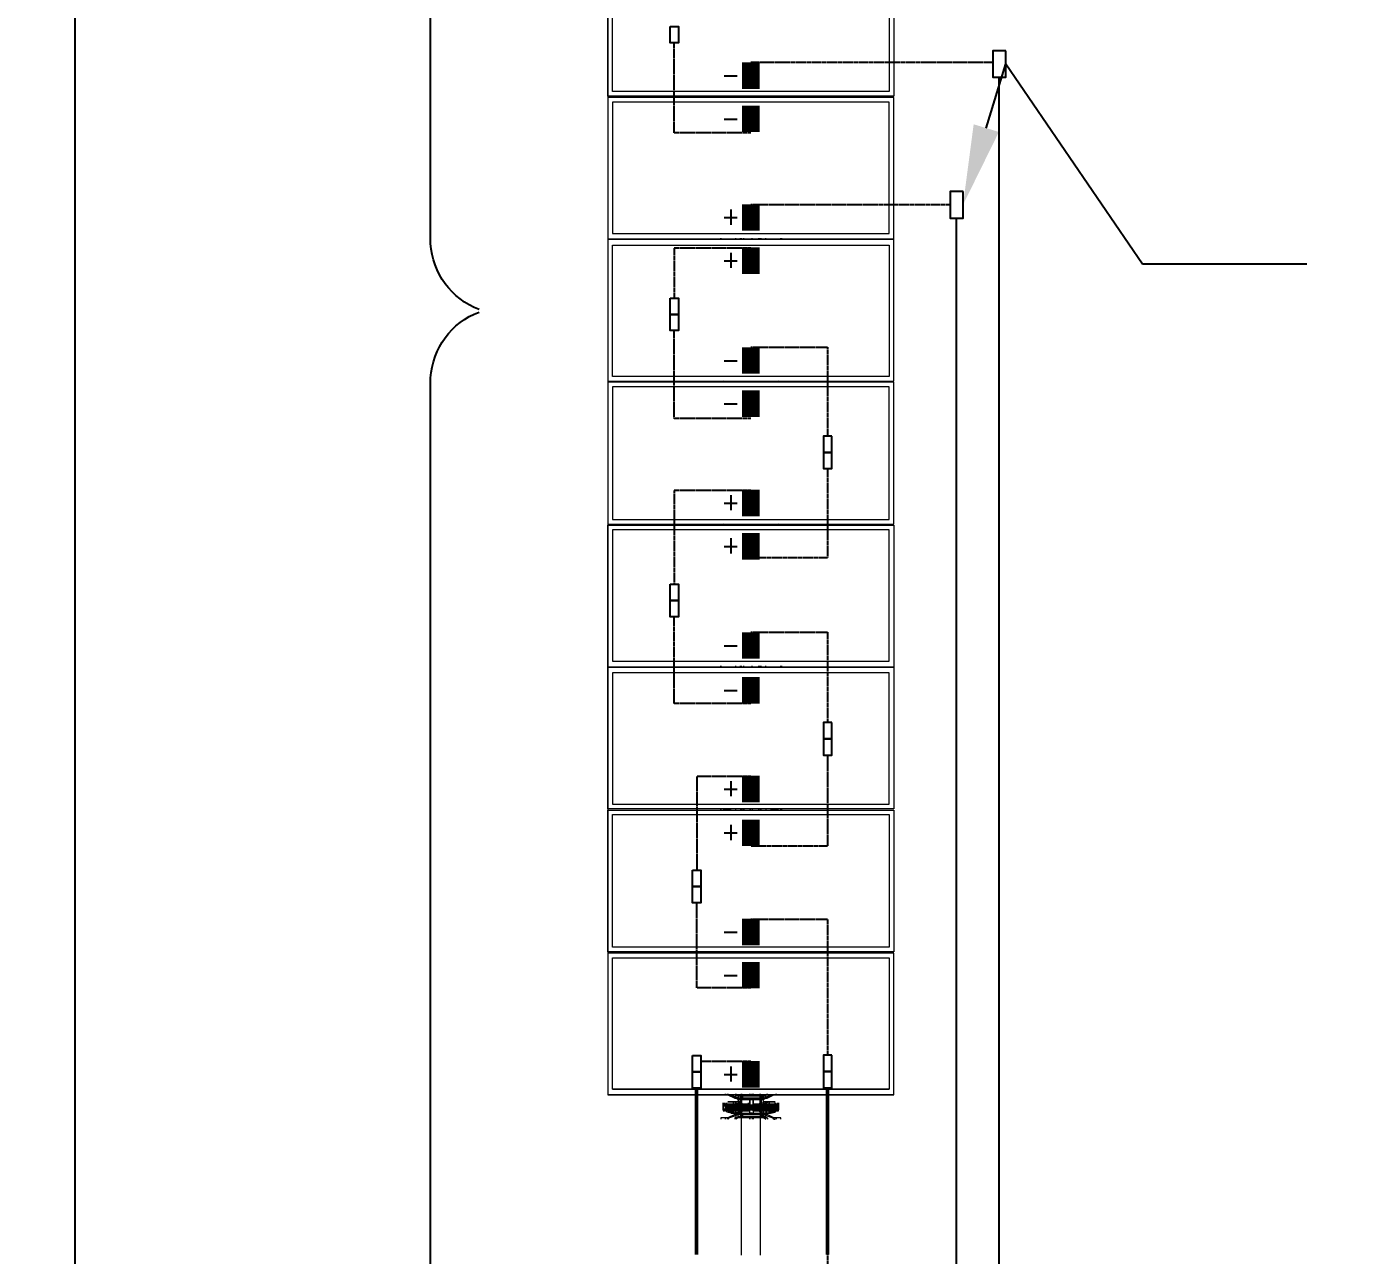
# Model space of a CAD drawing. Header units: feet. Extents: x -13743 to 68376, y -48 to 67763.
# Drawn here: x 4211.7 to 4583, y 66056.6 to 66401.8 of the extents above; entities that cross this region are included whole.
import ezdxf
from ezdxf import colors
from ezdxf.entities.mleader import LeaderData, LeaderLine
from ezdxf.lldxf.tags import DXFTag
from ezdxf.math import Vec2, Vec3

# ---------------------------------------------------------------- set-up
doc = ezdxf.new("R2010")
doc.units = ezdxf.units.FT
doc.header["$MEASUREMENT"] = 0
doc.linetypes.add('HIDDEN', pattern=[0.375, 0.25, -0.125])
for name, color, linetype in [('E-DC HARNESS-NEG', 170, 'DC HARNESS CABLE'), ('E-DC HARNESS-POS', 10, 'DC HARNESS CABLE'), ('E-HARN-COMP', 8, 'Continuous'), ('E-TRNK-CABL-NEG', 6, 'HIDDEN'), ('E-TRUNK-CABLE-POS', 6, 'HIDDEN'), ('G-ANNO-TEXT', 1, 'Continuous'), ('Polarity-Text', 7, 'Continuous')]:
    doc.layers.add(name, color=color, linetype=linetype)
doc.styles.add('NEI-A', font='arial.ttf')
doc.styles.get("Standard").update_dxf_attribs({"font": 'arial.ttf'})
tags = doc.linetypes.add('DC HARNESS CABLE', pattern='A,0.5,-0.2,["DH",Standard,S=0.1,R=0,X=-0.1,Y=-0.05],-0.2', length=0.9).pattern_tags.tags
tags[6] = DXFTag(74, 10)

# ---------------------------------------------------------------- blocks, each defined once
blk = doc.blocks.new('A$C47dfd34d')
at = {"lineweight": 5}
for points in [[(11.8445, 0.4133), (11.8445, 0), (12.0495, 0), (12.0495, 0.4133)], [(11.8445, 0), (11.8445, 0.4133)], [(12.0428, 0.4067), (12.0428, 0.0067), (11.8529, 0.0067), (11.8529, 0.4067)], [(11.8529, 0.0067), (11.8529, 0.4067)], [(12.2562, 0.4133), (12.2562, 0), (12.0512, 0), (12.0512, 0.4133)], [(12.0578, 0.4067), (12.2495, 0.4067), (12.2495, 0.0067), (12.0578, 0.0067)], [(12.2578, 0.4133), (12.4628, 0.4133), (12.4628, 0), (12.2578, 0)], [(12.2645, 0.4067), (12.2645, 0.0067), (12.4545, 0.0067), (12.4545, 0.4067)], [(12.4628, 0.4133), (12.6678, 0.4133), (12.6678, 0), (12.4628, 0)], [(12.4712, 0.4067), (12.4712, 0.0067), (12.6612, 0.0067), (12.6612, 0.4067)], [(12.6695, 0), (12.8745, 0), (12.8745, 0.4133), (12.6695, 0.4133)], [(12.6762, 0.0067), (12.8678, 0.0067), (12.8678, 0.4067), (12.6762, 0.4067)], [(12.8761, 0.4133), (12.8761, 0), (13.0811, 0), (13.0811, 0.4133)], [(13.0728, 0.4067), (13.0728, 0.0067), (12.8828, 0.0067), (12.8828, 0.4067)], [(13.2861, 0.4133), (13.0811, 0.4133), (13.0811, 0), (13.2861, 0)], [(13.0895, 0.0067), (13.2795, 0.0067), (13.2795, 0.4067), (13.0895, 0.4067)], [(13.2878, 0), (13.2878, 0.4133), (13.4928, 0.4133), (13.4928, 0)], [(13.2945, 0.0067), (13.2945, 0.4067), (13.4861, 0.4067), (13.4861, 0.0067)], [(11.8445, 0.24), (11.8445, 0.2433), (11.8462, 0.2433), (11.8445, 0.2433), (11.8445, 0.25), (11.8445, 0.2433), (11.8445, 0.24), (11.8395, 0.23), (11.8395, 0.2283), (11.8412, 0.2283), (11.8445, 0.2383)], [(12.0512, 0.25), (12.0495, 0.25)], [(12.2578, 0.25), (12.2562, 0.25)], [(12.4645, 0.25), (12.4628, 0.25)], [(12.6695, 0.25), (12.6678, 0.25)], [(12.8761, 0.25), (12.8745, 0.25)], [(13.0828, 0.25), (13.0811, 0.25)], [(13.2878, 0.25), (13.2861, 0.25)], [(11.8095, 0.2433), (11.8112, 0.2433)], [(11.8245, 0.2467), (11.8229, 0.2467)], [(11.8245, 0.2433), (11.8229, 0.2433)], [(11.8262, 0.2433), (11.8245, 0.2433), (11.8245, 0.245), (11.8245, 0.2433), (11.8262, 0.2433), (11.8245, 0.2433), (11.8262, 0.2433), (11.8245, 0.2433), (11.8262, 0.2433), (11.8245, 0.2433), (11.8262, 0.2433), (11.8262, 0.24), (11.8245, 0.24), (11.8262, 0.24), (11.8262, 0.2217), (11.8279, 0.2217), (11.8262, 0.2217), (11.8262, 0.24), (11.8262, 0.2433), (11.8279, 0.2433), (11.8295, 0.245), (11.8312, 0.245), (11.8329, 0.245), (11.8312, 0.245), (11.8329, 0.245), (11.8312, 0.245), (11.8295, 0.245), (11.8279, 0.2433), (11.8295, 0.2433), (11.8279, 0.2433), (11.8295, 0.2433), (11.8279, 0.2433), (11.8295, 0.2433), (11.8279, 0.2433), (11.8295, 0.2433), (11.8279, 0.2433), (11.8295, 0.2433), (11.8279, 0.2433), (11.8295, 0.2433), (11.8279, 0.2433)], [(11.8262, 0.2433), (11.8245, 0.2433)], [(11.8295, 0.245), (11.8279, 0.245), (11.8295, 0.245), (11.8295, 0.2467)], [(11.8295, 0.2433), (11.8279, 0.2433)], [(11.8295, 0.2217), (11.8295, 0.1917), (11.8279, 0.1917), (11.8279, 0.2217), (11.8279, 0.2417), (11.8295, 0.2417)], [(11.8279, 0.2417), (11.8279, 0.2217), (11.8295, 0.2217), (11.8295, 0.2417)], [(11.8295, 0.24), (11.8279, 0.24)], [(11.8312, 0.2367), (11.8295, 0.2367), (11.8295, 0.2117), (11.8312, 0.2117), (11.8312, 0.235), (11.8295, 0.235), (11.8312, 0.235), (11.8312, 0.2117), (11.8295, 0.2117), (11.8295, 0.2367)], [(11.8345, 0.23), (11.8345, 0.2233), (11.8329, 0.2233), (11.8312, 0.2283), (11.8329, 0.2283)], [(11.8345, 0.24), (11.8345, 0.225), (11.8345, 0.2267), (11.8345, 0.225)], [(11.8395, 0.225), (11.8379, 0.225), (11.8379, 0.1883), (11.8395, 0.1883), (11.8379, 0.1883), (11.8395, 0.185), (11.8395, 0.1833), (11.8395, 0.185), (11.8412, 0.185), (11.8445, 0.185), (11.8429, 0.1883), (11.8445, 0.1883), (11.8445, 0.1867), (11.8445, 0.1883), (11.8445, 0.1867), (11.8445, 0.1883), (11.8429, 0.1883), (11.8445, 0.1883), (11.8445, 0.2233), (11.8429, 0.2233), (11.8429, 0.225), (11.8395, 0.225), (11.8412, 0.2283), (11.8395, 0.2283), (11.8395, 0.23), (11.8395, 0.2283), (11.8379, 0.225)], [(11.8445, 0.2267), (11.8445, 0.225), (11.8429, 0.225), (11.8445, 0.2283), (11.8412, 0.2283), (11.8395, 0.2283), (11.8395, 0.23), (11.8445, 0.24), (11.8445, 0.2383), (11.8412, 0.2283), (11.8445, 0.2283), (11.8429, 0.225), (11.8445, 0.225)], [(11.8462, 0.24), (11.8445, 0.24)], [(11.8462, 0.2283), (11.8445, 0.2283), (11.8445, 0.23), (11.8445, 0.2283)], [(11.8145, 0.2217), (11.8129, 0.22), (11.8145, 0.2183), (11.8162, 0.22)], [(11.8145, 0.2217), (11.8129, 0.2217), (11.8129, 0.22), (11.8129, 0.2183), (11.8145, 0.2183), (11.8162, 0.2183), (11.8162, 0.22), (11.8162, 0.2217)], [(11.8162, 0.22), (11.8145, 0.22)], [(11.8162, 0.22), (11.8145, 0.22)], [(11.8245, 0.1917), (11.8245, 0.2217), (11.8229, 0.2217), (11.8229, 0.1917)], [(11.8262, 0.1917), (11.8262, 0.2217), (11.8245, 0.2217), (11.8245, 0.1917)], [(11.8295, 0.1917), (11.8295, 0.2217), (11.8279, 0.2217), (11.8279, 0.1917)], [(11.8279, 0.2217), (11.8279, 0.1917), (11.8295, 0.1917), (11.8295, 0.2217)], [(11.8312, 0.2117), (11.8312, 0.21)], [(11.8312, 0.2117), (11.8312, 0.21)], [(11.8412, 0.2283), (11.8395, 0.225), (11.8429, 0.225), (11.8429, 0.2233), (11.8445, 0.2233), (11.8445, 0.225), (11.8445, 0.2233), (11.8445, 0.1883), (11.8429, 0.1883), (11.8395, 0.1883), (11.8412, 0.185), (11.8445, 0.185), (11.8429, 0.1883), (11.8395, 0.1883), (11.8412, 0.185), (11.8395, 0.185), (11.8395, 0.1833), (11.8445, 0.1733), (11.8395, 0.1833), (11.8395, 0.185), (11.8412, 0.185), (11.8395, 0.185), (11.8379, 0.1883), (11.8395, 0.1883), (11.8395, 0.19), (11.8395, 0.1883), (11.8379, 0.1883), (11.8379, 0.225), (11.8395, 0.225), (11.8379, 0.225), (11.8395, 0.2283)], [(11.8412, 0.22), (11.8395, 0.22), (11.8395, 0.2217), (11.8412, 0.2217), (11.8395, 0.2217), (11.8395, 0.22)], [(11.8412, 0.2183), (11.8429, 0.2183), (11.8429, 0.22), (11.8429, 0.2217), (11.8412, 0.2217), (11.8395, 0.2217), (11.8395, 0.22), (11.8395, 0.2183)], [(11.8412, 0.2217), (11.8395, 0.22), (11.8412, 0.2183), (11.8429, 0.22)], [(11.8412, 0.2217), (11.8395, 0.22), (11.8412, 0.2183), (11.8429, 0.22)], [(11.8412, 0.2183), (11.8429, 0.2183), (11.8429, 0.22), (11.8429, 0.2217), (11.8412, 0.2217), (11.8395, 0.2217), (11.8395, 0.22), (11.8395, 0.2183)], [(11.8395, 0.2183), (11.8395, 0.1933)], [(11.8429, 0.1917), (11.8412, 0.1917), (11.8429, 0.1917), (11.8412, 0.1917), (11.8429, 0.1917), (11.8412, 0.1917), (11.8429, 0.1917), (11.8412, 0.1917), (11.8429, 0.1917), (11.8412, 0.1917), (11.8429, 0.1917), (11.8412, 0.1917), (11.8429, 0.1917), (11.8412, 0.1917), (11.8429, 0.1917), (11.8412, 0.1917), (11.8429, 0.1917), (11.8412, 0.1917), (11.8429, 0.1917), (11.8429, 0.19), (11.8412, 0.19), (11.8395, 0.1917), (11.8412, 0.19), (11.8429, 0.19), (11.8429, 0.1917), (11.8429, 0.1933), (11.8429, 0.2183), (11.8429, 0.1933), (11.8412, 0.1933), (11.8395, 0.1933), (11.8395, 0.1917), (11.8395, 0.1933), (11.8412, 0.1933), (11.8429, 0.1933)], [(11.8462, 0.22), (11.8445, 0.22)], [(11.8112, 0.2083), (11.8095, 0.2083)], [(11.8145, 0.19), (11.8162, 0.1917), (11.8162, 0.1933), (11.8145, 0.1933), (11.8129, 0.1933), (11.8129, 0.1917), (11.8129, 0.19)], [(11.8145, 0.1933), (11.8129, 0.1917), (11.8145, 0.19), (11.8162, 0.1917)], [(11.8145, 0.1933), (11.8129, 0.1933), (11.8129, 0.1917), (11.8129, 0.19), (11.8145, 0.19), (11.8162, 0.19), (11.8162, 0.1917), (11.8162, 0.1933)], [(11.8162, 0.1917), (11.8145, 0.1917)], [(11.8162, 0.1917), (11.8145, 0.1917)], [(11.8195, 0.1917), (11.8179, 0.1917), (11.8212, 0.1917), (11.8229, 0.1917), (11.8212, 0.1917)], [(11.8312, 0.21), (11.8295, 0.21)], [(11.8312, 0.2), (11.8312, 0.2033)], [(11.8312, 0.1933), (11.8379, 0.1933)], [(11.8329, 0.1917), (11.8312, 0.1917), (11.8379, 0.1917)], [(11.8345, 0.1917), (11.8329, 0.1917), (11.8312, 0.1917), (11.8329, 0.1917), (11.8312, 0.1917), (11.8329, 0.1917), (11.8345, 0.1917), (11.8329, 0.1917)], [(11.8412, 0.1933), (11.8395, 0.1917), (11.8412, 0.19), (11.8429, 0.1917)], [(11.8412, 0.19), (11.8429, 0.19), (11.8429, 0.1917), (11.8429, 0.1933), (11.8412, 0.1933), (11.8395, 0.1933), (11.8395, 0.1917), (11.8395, 0.19)], [(11.8412, 0.1933), (11.8395, 0.1917), (11.8412, 0.19), (11.8429, 0.1917)], [(11.8412, 0.19), (11.8429, 0.19), (11.8429, 0.1917), (11.8429, 0.1933), (11.8412, 0.1933), (11.8395, 0.1933), (11.8395, 0.1917), (11.8395, 0.19)], [(11.8462, 0.2083), (11.8445, 0.2083)], [(11.8462, 0.2083), (11.8445, 0.2083)], [(11.8462, 0.205), (11.8445, 0.205)], [(11.8462, 0.2033), (11.8445, 0.2033)], [(11.8462, 0.1933), (11.8445, 0.1933)], [(11.8095, 0.185), (11.8112, 0.185), (11.8129, 0.1883), (11.8112, 0.1883)], [(11.8195, 0.1833), (11.8179, 0.1867), (11.8179, 0.1883), (11.8212, 0.1883), (11.8212, 0.185), (11.8195, 0.185)], [(11.8345, 0.1867), (11.8345, 0.1883), (11.8329, 0.1883), (11.8312, 0.185), (11.8329, 0.185), (11.8329, 0.1833), (11.8345, 0.1833)], [(11.8412, 0.185), (11.8445, 0.175), (11.8445, 0.1733), (11.8445, 0.1717), (11.8445, 0.17), (11.8462, 0.17), (11.8445, 0.17), (11.8445, 0.1633), (11.8445, 0.17), (11.8445, 0.1717), (11.8445, 0.1733), (11.8445, 0.175)], [(11.8429, 0.1883), (11.8429, 0.19), (11.8429, 0.1883), (11.8429, 0.1867)], [(11.8445, 0.1833), (11.8445, 0.185), (11.8445, 0.1833), (11.8462, 0.1833)], [(11.8262, 0.17), (11.8245, 0.17), (11.8229, 0.17), (11.8245, 0.17)], [(11.8262, 0.1667), (11.8245, 0.1667), (11.8229, 0.1667), (11.8245, 0.1667)], [(11.8262, 0.1683), (11.8245, 0.1683)], [(11.8295, 0.17), (11.8279, 0.17)], [(11.8295, 0.1683), (11.8279, 0.1683)]]:
    blk.add_lwpolyline(points, close=True, dxfattribs=at)
for points in [[(13.6994, 0.4133), (11.8445, 0.4133)], [(11.8112, 0.2233), (11.8112, 0.225), (11.8129, 0.225), (11.8112, 0.225), (11.8095, 0.2283), (11.8112, 0.2283), (11.8129, 0.225), (11.8162, 0.225), (11.8145, 0.2283), (11.8162, 0.2283), (11.8162, 0.23), (11.8112, 0.24), (11.8112, 0.2383), (11.8095, 0.24), (11.8112, 0.24), (11.8112, 0.2433), (11.8112, 0.25), (11.8095, 0.25)], [(11.8095, 0.24), (11.8112, 0.24)], [(11.8112, 0.2383), (11.8145, 0.2283), (11.8112, 0.2283), (11.8112, 0.23), (11.8095, 0.23)], [(11.8095, 0.23), (11.8095, 0.23)], [(11.8112, 0.24), (11.8112, 0.24)], [(11.8162, 0.23), (11.8162, 0.2283), (11.8145, 0.2283)], [(11.8179, 0.2217), (11.8212, 0.2217), (11.8229, 0.2217), (11.8245, 0.2217), (11.8245, 0.2417), (11.8229, 0.2417), (11.8245, 0.2417), (11.8245, 0.2217), (11.8262, 0.2217), (11.8262, 0.1917), (11.8245, 0.1917), (11.8245, 0.1717), (11.8229, 0.1717), (11.8212, 0.1717)], [(11.8179, 0.2267), (11.8179, 0.225), (11.8179, 0.235), (11.8195, 0.24), (11.8195, 0.2317), (11.8212, 0.2317), (11.8212, 0.2417), (11.8195, 0.2417)], [(11.8179, 0.235), (11.8179, 0.225), (11.8195, 0.2233), (11.8179, 0.225), (11.8195, 0.23), (11.8195, 0.2283), (11.8212, 0.2283), (11.8212, 0.2317), (11.8229, 0.2317)], [(11.8179, 0.23), (11.8179, 0.2317)], [(11.8195, 0.235), (11.8195, 0.235)], [(11.8245, 0.2417), (11.8245, 0.2433), (11.8229, 0.245), (11.8229, 0.2467), (11.8212, 0.2467), (11.8212, 0.245), (11.8229, 0.245), (11.8229, 0.2467)], [(11.8212, 0.2433), (11.8212, 0.245)], [(11.8212, 0.2417), (11.8229, 0.2417), (11.8229, 0.2433), (11.8212, 0.2433), (11.8212, 0.235), (11.8212, 0.2433), (11.8229, 0.2433)], [(11.8229, 0.2217), (11.8229, 0.2417), (11.8245, 0.2417), (11.8245, 0.2217), (11.8262, 0.2217), (11.8262, 0.1917), (11.8279, 0.1917), (11.8279, 0.1717), (11.8295, 0.1717), (11.8295, 0.1917), (11.8295, 0.1717), (11.8279, 0.1717), (11.8279, 0.1917), (11.8262, 0.1917), (11.8262, 0.1717), (11.8262, 0.17), (11.8245, 0.17), (11.8262, 0.17), (11.8279, 0.17), (11.8295, 0.17), (11.8279, 0.17), (11.8295, 0.17), (11.8312, 0.17), (11.8312, 0.1683), (11.8329, 0.1683), (11.8312, 0.1683), (11.8312, 0.17), (11.8295, 0.17), (11.8312, 0.17), (11.8295, 0.17), (11.8312, 0.17), (11.8295, 0.17), (11.8279, 0.17), (11.8295, 0.17), (11.8312, 0.17), (11.8295, 0.17), (11.8279, 0.17), (11.8262, 0.17), (11.8245, 0.17), (11.8229, 0.17), (11.8212, 0.17), (11.8212, 0.1683), (11.8229, 0.1683), (11.8245, 0.1683), (11.8245, 0.1717), (11.8229, 0.1717), (11.8229, 0.1917)], [(11.8212, 0.235), (11.8212, 0.2117), (11.8229, 0.2117)], [(11.8279, 0.2433), (11.8295, 0.2433), (11.8279, 0.2433), (11.8295, 0.245), (11.8312, 0.245), (11.8312, 0.2433), (11.8295, 0.2433), (11.8295, 0.2417), (11.8295, 0.2433), (11.8312, 0.2433), (11.8295, 0.2433), (11.8312, 0.2433), (11.8295, 0.2433), (11.8312, 0.2433), (11.8295, 0.2433), (11.8312, 0.2433), (11.8295, 0.2433), (11.8312, 0.2433), (11.8295, 0.2433), (11.8312, 0.2433), (11.8295, 0.2433), (11.8312, 0.2433), (11.8312, 0.245), (11.8312, 0.2467), (11.8279, 0.2467), (11.8229, 0.2467), (11.8279, 0.2467), (11.8312, 0.2467), (11.8279, 0.2467), (11.8229, 0.2467), (11.8229, 0.245), (11.8245, 0.245), (11.8229, 0.245), (11.8245, 0.2433), (11.8245, 0.2417)], [(11.8229, 0.245), (11.8245, 0.245)], [(11.8229, 0.245), (11.8245, 0.245)], [(11.8245, 0.2417), (11.8245, 0.2433), (11.8229, 0.245), (11.8245, 0.245)], [(11.8229, 0.245), (11.8229, 0.245)], [(11.8229, 0.2433), (11.8245, 0.2433)], [(11.8229, 0.2433), (11.8245, 0.2433)], [(11.8229, 0.2433), (11.8245, 0.2433)], [(11.8229, 0.2433), (11.8245, 0.2433)], [(11.8229, 0.2433), (11.8245, 0.2433)], [(11.8229, 0.2433), (11.8245, 0.2433)], [(11.8229, 0.2433), (11.8245, 0.2433)], [(11.8229, 0.2433), (11.8245, 0.2433)], [(11.8229, 0.2083), (11.8229, 0.2117), (11.8229, 0.2367), (11.8245, 0.2367)], [(11.8229, 0.235), (11.8245, 0.235)], [(11.8245, 0.245), (11.8245, 0.2433)], [(11.8245, 0.2433), (11.8262, 0.2433)], [(11.8245, 0.2433), (11.8262, 0.2433)], [(11.8245, 0.2433), (11.8262, 0.2433)], [(11.8245, 0.2433), (11.8262, 0.2433)], [(11.8245, 0.2433), (11.8262, 0.2433)], [(11.8245, 0.2433), (11.8262, 0.2433)], [(11.8245, 0.2433), (11.8262, 0.2433)], [(11.8245, 0.2433), (11.8262, 0.2433)], [(11.8245, 0.24), (11.8262, 0.24)], [(11.8295, 0.2417), (11.8295, 0.2433), (11.8312, 0.2433), (11.8312, 0.235), (11.8312, 0.2433), (11.8312, 0.245), (11.8312, 0.2467), (11.8295, 0.245), (11.8279, 0.2433), (11.8279, 0.2417), (11.8262, 0.2417), (11.8279, 0.2417), (11.8279, 0.2433), (11.8295, 0.245), (11.8312, 0.2467), (11.8329, 0.2467), (11.8312, 0.2467), (11.8329, 0.2467)], [(11.8262, 0.2417), (11.8279, 0.2417), (11.8279, 0.2433), (11.8295, 0.245), (11.8312, 0.2467), (11.8312, 0.245), (11.8329, 0.245)], [(11.8262, 0.2433), (11.8262, 0.24)], [(11.8262, 0.24), (11.8262, 0.2217), (11.8279, 0.2217), (11.8279, 0.2417), (11.8295, 0.2417), (11.8295, 0.2217)], [(11.8279, 0.245), (11.8295, 0.245), (11.8295, 0.2467)], [(11.8279, 0.2433), (11.8295, 0.2433), (11.8312, 0.2433), (11.8295, 0.2433), (11.8312, 0.2433), (11.8312, 0.235), (11.8312, 0.2433), (11.8312, 0.235), (11.8312, 0.2433)], [(11.8279, 0.2433), (11.8295, 0.2433)], [(11.8279, 0.24), (11.8295, 0.24)], [(11.8295, 0.245), (11.8295, 0.245)], [(11.8295, 0.245), (11.8295, 0.245)], [(11.8295, 0.245), (11.8295, 0.245)], [(11.8295, 0.235), (11.8312, 0.235), (11.8312, 0.2117), (11.8312, 0.21), (11.8329, 0.21), (11.8312, 0.21), (11.8312, 0.2083), (11.8312, 0.21), (11.8329, 0.21), (11.8312, 0.21), (11.8312, 0.2083), (11.8312, 0.21), (11.8329, 0.21), (11.8312, 0.21), (11.8312, 0.2083), (11.8312, 0.21), (11.8329, 0.21), (11.8312, 0.21), (11.8312, 0.2117), (11.8295, 0.2117), (11.8295, 0.2083), (11.8379, 0.2083), (11.8379, 0.205), (11.8379, 0.2083), (11.8295, 0.2083), (11.8295, 0.2117), (11.8295, 0.2367), (11.8312, 0.2367)], [(11.8345, 0.2317), (11.8345, 0.23), (11.8345, 0.2317), (11.8345, 0.23), (11.8329, 0.2283), (11.8312, 0.2283), (11.8312, 0.2317), (11.8345, 0.2317), (11.8345, 0.24), (11.8345, 0.2317), (11.8312, 0.2317), (11.8312, 0.2417), (11.8329, 0.2417), (11.8312, 0.2417), (11.8329, 0.2417), (11.8312, 0.2417), (11.8312, 0.2317), (11.8312, 0.2283), (11.8329, 0.2283), (11.8312, 0.2283), (11.8329, 0.2233), (11.8345, 0.2233), (11.8345, 0.23), (11.8329, 0.2283), (11.8312, 0.2283), (11.8312, 0.2317), (11.8329, 0.2317), (11.8312, 0.2317), (11.8329, 0.2317)], [(11.8345, 0.235), (11.8345, 0.24), (11.8345, 0.2317), (11.8312, 0.2317), (11.8312, 0.2417)], [(11.8329, 0.225), (11.8329, 0.2233), (11.8345, 0.225), (11.8345, 0.235), (11.8345, 0.225), (11.8329, 0.2233), (11.8345, 0.225), (11.8329, 0.2233), (11.8329, 0.225), (11.8329, 0.2233), (11.8345, 0.225), (11.8329, 0.2233), (11.8345, 0.225), (11.8362, 0.225), (11.8345, 0.225), (11.8329, 0.2233), (11.8312, 0.2233), (11.8329, 0.2233)], [(11.8329, 0.2283), (11.8312, 0.2283), (11.8329, 0.2233), (11.8345, 0.2233), (11.8345, 0.23)], [(11.8329, 0.24), (11.8329, 0.24)], [(11.8329, 0.24), (11.8329, 0.24)], [(11.8329, 0.24), (11.8329, 0.24)], [(11.8345, 0.235), (11.8345, 0.235)], [(11.8345, 0.235), (11.8345, 0.235)], [(11.8445, 0.24), (11.8445, 0.24)], [(11.8445, 0.24), (11.8445, 0.24)], [(12.0495, 0.235), (12.0512, 0.2467), (12.0512, 0.2433)], [(12.2562, 0.235), (12.2578, 0.2467), (12.2578, 0.2433)], [(12.4628, 0.235), (12.4628, 0.2467), (12.4628, 0.2433)], [(12.6678, 0.235), (12.6695, 0.2467), (12.6695, 0.2433)], [(12.8745, 0.235), (12.8761, 0.2467), (12.8761, 0.2433)], [(13.0811, 0.235), (13.0811, 0.2467), (13.0811, 0.2433)], [(13.2861, 0.235), (13.2878, 0.2467), (13.2878, 0.2433)], [(11.6129, 0.22), (11.8112, 0.22)], [(11.8095, 0.2283), (11.8095, 0.2283)], [(11.8095, 0.1633), (11.8112, 0.1633), (11.8112, 0.17), (11.8112, 0.1733), (11.8095, 0.1733), (11.8112, 0.175), (11.8112, 0.1733), (11.8162, 0.1833), (11.8145, 0.185), (11.8162, 0.1883), (11.8129, 0.1883), (11.8112, 0.1883), (11.8112, 0.2233), (11.8129, 0.2233), (11.8129, 0.225)], [(11.8129, 0.2217), (11.8129, 0.2233)], [(11.8179, 0.22), (11.8162, 0.22), (11.8145, 0.22), (11.8162, 0.22), (11.8162, 0.2217), (11.8145, 0.2217), (11.8129, 0.2217)], [(11.8129, 0.22), (11.8129, 0.2217)], [(11.8129, 0.22), (11.8145, 0.22)], [(11.8129, 0.22), (11.8145, 0.2183), (11.8145, 0.22)], [(11.8129, 0.1933), (11.8129, 0.2183)], [(11.8145, 0.22), (11.8162, 0.22)], [(11.8145, 0.22), (11.8162, 0.22)], [(11.8145, 0.22), (11.8162, 0.22)], [(11.8145, 0.22), (11.8162, 0.22)], [(11.8162, 0.2283), (11.8179, 0.225), (11.8162, 0.225), (11.8179, 0.225), (11.8179, 0.1883), (11.8179, 0.1783)], [(11.8162, 0.225), (11.8162, 0.225)], [(11.8162, 0.225), (11.8162, 0.2217)], [(11.8162, 0.2183), (11.8162, 0.1933)], [(11.8212, 0.225), (11.8212, 0.2233), (11.8195, 0.225), (11.8179, 0.225), (11.8195, 0.225), (11.8195, 0.2233), (11.8212, 0.2233), (11.8212, 0.2283), (11.8229, 0.2283)], [(11.8179, 0.225), (11.8179, 0.225)], [(11.8212, 0.2183), (11.8195, 0.22), (11.8179, 0.22), (11.8212, 0.22)], [(11.8212, 0.2217), (11.8195, 0.2217), (11.8212, 0.2217), (11.8229, 0.2217), (11.8245, 0.2217), (11.8245, 0.1917), (11.8229, 0.1917), (11.8245, 0.1917), (11.8245, 0.1717), (11.8229, 0.1717), (11.8229, 0.17), (11.8212, 0.1683), (11.8212, 0.1667), (11.8229, 0.1667), (11.8229, 0.1683), (11.8245, 0.1683), (11.8229, 0.1667), (11.8245, 0.1667), (11.8295, 0.1667), (11.8312, 0.1667), (11.8295, 0.1667)], [(11.8212, 0.2233), (11.8229, 0.2233)], [(11.8245, 0.21), (11.8229, 0.21), (11.8212, 0.2117), (11.8212, 0.21), (11.8212, 0.2083)], [(11.8379, 0.2083), (11.8295, 0.2083), (11.8295, 0.2117)], [(11.8345, 0.225), (11.8329, 0.2233), (11.8312, 0.2233)], [(11.8312, 0.22), (11.8329, 0.22), (11.8329, 0.2217), (11.8312, 0.2217), (11.8329, 0.2217), (11.8345, 0.2217), (11.8329, 0.2217), (11.8312, 0.2217), (11.8329, 0.2217), (11.8329, 0.22), (11.8312, 0.22), (11.8379, 0.22), (11.8312, 0.22), (11.8379, 0.22), (11.8329, 0.22), (11.8312, 0.2183)], [(11.8345, 0.2217), (11.8329, 0.2217), (11.8345, 0.2217), (11.8329, 0.2217), (11.8312, 0.2217), (11.8379, 0.2217)], [(11.8379, 0.225), (11.8379, 0.225)], [(11.8379, 0.225), (11.8379, 0.225)], [(11.8395, 0.225), (11.8395, 0.225)], [(11.8395, 0.2217), (11.8395, 0.225)], [(11.8395, 0.225), (11.8395, 0.225)], [(11.8395, 0.2217), (11.8395, 0.225)], [(11.8429, 0.22), (11.8412, 0.22), (11.8429, 0.22), (11.8412, 0.22), (11.8429, 0.22), (11.8412, 0.22), (11.8429, 0.22), (11.8412, 0.22), (11.8429, 0.22), (11.8412, 0.2183), (11.8412, 0.22), (11.8429, 0.22), (11.8412, 0.22), (11.8429, 0.22), (11.8412, 0.22), (11.8429, 0.22), (11.8412, 0.22), (11.8429, 0.22), (11.8412, 0.22), (11.8412, 0.2183), (11.8429, 0.22), (11.8429, 0.2217), (11.8412, 0.2217), (11.8429, 0.2217), (11.8429, 0.2233), (11.8429, 0.2217), (11.8429, 0.22), (11.8445, 0.22)], [(11.8445, 0.2217), (11.8445, 0.2217)], [(12.0495, 0.2283), (12.0512, 0.2283)], [(12.0512, 0.2217), (12.0495, 0.2217)], [(12.0495, 0.22), (12.0512, 0.22)], [(12.0512, 0.2167), (12.0495, 0.2167), (12.0512, 0.2183)], [(12.2562, 0.2283), (12.2578, 0.2283)], [(12.2578, 0.2217), (12.2562, 0.2217)], [(12.2562, 0.22), (12.2578, 0.22)], [(12.2578, 0.2167), (12.2562, 0.2167), (12.2578, 0.2183)], [(12.4628, 0.2283), (12.4645, 0.2283)], [(12.4628, 0.2217), (12.4645, 0.2217)], [(12.4628, 0.22), (12.4645, 0.22)], [(12.4628, 0.2183), (12.4628, 0.2167), (12.4645, 0.2167)], [(12.6678, 0.2283), (12.6695, 0.2283)], [(12.6695, 0.2217), (12.6678, 0.2217)], [(12.6678, 0.22), (12.6695, 0.22)], [(12.6695, 0.2167), (12.6678, 0.2167), (12.6695, 0.2183)], [(12.8745, 0.2283), (12.8761, 0.2283)], [(12.8761, 0.2217), (12.8745, 0.2217)], [(12.8745, 0.22), (12.8761, 0.22)], [(12.8761, 0.2167), (12.8745, 0.2167), (12.8761, 0.2183)], [(13.0811, 0.2283), (13.0828, 0.2283)], [(13.0811, 0.2217), (13.0828, 0.2217)], [(13.0811, 0.22), (13.0828, 0.22)], [(13.0811, 0.2183), (13.0811, 0.2167), (13.0828, 0.2167)], [(13.2861, 0.2283), (13.2878, 0.2283)], [(13.2878, 0.2217), (13.2861, 0.2217)], [(13.2861, 0.22), (13.2878, 0.22)], [(13.2878, 0.2167), (13.2861, 0.2167), (13.2878, 0.2183)], [(11.8112, 0.1933), (11.6129, 0.1933)], [(11.8112, 0.205), (11.8095, 0.205)], [(11.8112, 0.2033), (11.8095, 0.2033)], [(11.8145, 0.1917), (11.8162, 0.1917)], [(11.8145, 0.1917), (11.8162, 0.1917)], [(11.8145, 0.1917), (11.8162, 0.1917)], [(11.8145, 0.1917), (11.8162, 0.1917)], [(11.8145, 0.1917), (11.8162, 0.1917)], [(11.8179, 0.205), (11.8179, 0.2083), (11.8229, 0.2083), (11.8229, 0.21), (11.8245, 0.21), (11.8229, 0.21), (11.8245, 0.21), (11.8229, 0.21)], [(11.8179, 0.2083), (11.8195, 0.2083)], [(11.8229, 0.2017), (11.8229, 0.2), (11.8212, 0.2), (11.8229, 0.2033), (11.8179, 0.2033)], [(11.8212, 0.1933), (11.8179, 0.1933)], [(11.8195, 0.1933), (11.8212, 0.195)], [(11.8195, 0.1917), (11.8212, 0.1917)], [(11.8229, 0.2033), (11.8245, 0.2033), (11.8229, 0.2033), (11.8212, 0.2033), (11.8229, 0.2033), (11.8245, 0.2033), (11.8229, 0.2033), (11.8245, 0.2033), (11.8229, 0.2033), (11.8229, 0.1767), (11.8245, 0.1767)], [(11.8212, 0.2033), (11.8212, 0.2), (11.8212, 0.1783), (11.8212, 0.1683), (11.8212, 0.1783)], [(11.8379, 0.2033), (11.8295, 0.2033), (11.8312, 0.2033), (11.8295, 0.2033), (11.8295, 0.2017), (11.8312, 0.2), (11.8312, 0.1783), (11.8295, 0.1783), (11.8312, 0.1783), (11.8312, 0.1683), (11.8295, 0.17), (11.8279, 0.17), (11.8262, 0.17), (11.8245, 0.17), (11.8229, 0.17), (11.8245, 0.17), (11.8262, 0.17), (11.8245, 0.17), (11.8229, 0.17), (11.8245, 0.17), (11.8262, 0.17), (11.8262, 0.1717), (11.8245, 0.1717), (11.8245, 0.1683), (11.8262, 0.1683), (11.8245, 0.1683), (11.8229, 0.1683), (11.8229, 0.1667), (11.8245, 0.1683), (11.8262, 0.1683), (11.8245, 0.1683), (11.8262, 0.1683), (11.8245, 0.1683), (11.8229, 0.1683), (11.8229, 0.1667), (11.8245, 0.1683), (11.8262, 0.1683), (11.8279, 0.1683), (11.8295, 0.1683), (11.8295, 0.1667), (11.8312, 0.1667), (11.8312, 0.1683), (11.8312, 0.17), (11.8295, 0.17), (11.8312, 0.17), (11.8295, 0.17), (11.8312, 0.17)], [(11.8262, 0.1683), (11.8245, 0.1683), (11.8262, 0.1683), (11.8245, 0.1683), (11.8229, 0.1683), (11.8245, 0.1683), (11.8245, 0.1717), (11.8262, 0.1717), (11.8262, 0.1917), (11.8279, 0.1917), (11.8279, 0.1717), (11.8295, 0.1717), (11.8295, 0.1917)], [(11.8262, 0.1717), (11.8245, 0.1717), (11.8245, 0.1917), (11.8262, 0.1917), (11.8262, 0.1717), (11.8262, 0.17)], [(11.8295, 0.1783), (11.8312, 0.1783), (11.8312, 0.2), (11.8312, 0.2033), (11.8312, 0.2), (11.8312, 0.2033), (11.8312, 0.2), (11.8295, 0.2017), (11.8295, 0.1767), (11.8312, 0.1767), (11.8295, 0.1767), (11.8295, 0.2017), (11.8295, 0.2033), (11.8312, 0.2033), (11.8295, 0.2033), (11.8379, 0.2033), (11.8295, 0.2033), (11.8312, 0.2033), (11.8329, 0.2033), (11.8312, 0.2033), (11.8329, 0.2033), (11.8312, 0.2033), (11.8329, 0.2033), (11.8312, 0.2033), (11.8329, 0.2033), (11.8312, 0.2033), (11.8329, 0.2033), (11.8312, 0.2033), (11.8329, 0.2033), (11.8312, 0.2033), (11.8329, 0.2033), (11.8312, 0.2033), (11.8295, 0.2033), (11.8295, 0.2017), (11.8312, 0.2), (11.8312, 0.1783), (11.8312, 0.1683), (11.8295, 0.1683), (11.8279, 0.1683), (11.8295, 0.1683), (11.8279, 0.1683), (11.8279, 0.1717), (11.8295, 0.1717), (11.8295, 0.17)], [(11.8295, 0.21), (11.8312, 0.21)], [(11.8295, 0.21), (11.8312, 0.21)], [(11.8295, 0.21), (11.8312, 0.21)], [(11.8295, 0.21), (11.8312, 0.21)], [(11.8295, 0.2017), (11.8295, 0.1767), (11.8312, 0.1767)], [(11.8312, 0.21), (11.8329, 0.21)], [(11.8312, 0.21), (11.8329, 0.21)], [(11.8312, 0.195), (11.8329, 0.1933)], [(11.8379, 0.1933), (11.8312, 0.1933)], [(11.8312, 0.1917), (11.8329, 0.1917), (11.8312, 0.1917)], [(11.8329, 0.1917), (11.8345, 0.1917)], [(11.8429, 0.1933), (11.8429, 0.1933)], [(12.0495, 0.2067), (12.0512, 0.2083)], [(12.0512, 0.205), (12.0495, 0.205)], [(12.0495, 0.195), (12.0512, 0.195)], [(12.0512, 0.1933), (12.0495, 0.1933)], [(12.0495, 0.1917), (12.0512, 0.1917)], [(12.2562, 0.2067), (12.2578, 0.2083)], [(12.2578, 0.205), (12.2562, 0.205)], [(12.2562, 0.195), (12.2578, 0.195)], [(12.2578, 0.1933), (12.2562, 0.1933)], [(12.2562, 0.1917), (12.2578, 0.1917)], [(12.4628, 0.2067), (12.4628, 0.2083)], [(12.4628, 0.205), (12.4645, 0.205)], [(12.4628, 0.195), (12.4645, 0.195)], [(12.4628, 0.1933), (12.4645, 0.1933)], [(12.4628, 0.1917), (12.4645, 0.1917)], [(12.6678, 0.2067), (12.6695, 0.2083)], [(12.6695, 0.205), (12.6678, 0.205)], [(12.6678, 0.195), (12.6695, 0.195)], [(12.6695, 0.1933), (12.6678, 0.1933)], [(12.6678, 0.1917), (12.6695, 0.1917)], [(12.8745, 0.2067), (12.8761, 0.2083)], [(12.8761, 0.205), (12.8745, 0.205)], [(12.8745, 0.195), (12.8761, 0.195)], [(12.8761, 0.1933), (12.8745, 0.1933)], [(12.8745, 0.1917), (12.8761, 0.1917)], [(13.0811, 0.2067), (13.0811, 0.2083)], [(13.0811, 0.205), (13.0828, 0.205)], [(13.0811, 0.195), (13.0828, 0.195)], [(13.0811, 0.1933), (13.0828, 0.1933)], [(13.0811, 0.1917), (13.0828, 0.1917)], [(13.2861, 0.2067), (13.2878, 0.2083)], [(13.2878, 0.205), (13.2861, 0.205)], [(13.2861, 0.195), (13.2878, 0.195)], [(13.2878, 0.1933), (13.2861, 0.1933)], [(13.2861, 0.1917), (13.2878, 0.1917)], [(11.8095, 0.1817), (11.8112, 0.1833), (11.8112, 0.185), (11.8145, 0.185), (11.8112, 0.175)], [(11.8095, 0.1833), (11.8095, 0.1833)], [(11.8095, 0.1817), (11.8095, 0.1817)], [(11.8112, 0.1733), (11.8095, 0.1733), (11.8095, 0.1717)], [(11.8112, 0.1867), (11.8112, 0.1883)], [(11.8129, 0.1867), (11.8129, 0.1883), (11.8129, 0.19)], [(11.8145, 0.185), (11.8162, 0.185), (11.8179, 0.1883), (11.8162, 0.1883), (11.8179, 0.1883), (11.8195, 0.19), (11.8179, 0.1883), (11.8195, 0.1883), (11.8212, 0.19), (11.8212, 0.1883), (11.8229, 0.1883)], [(11.8162, 0.19), (11.8162, 0.1883)], [(11.8162, 0.1883), (11.8162, 0.1883)], [(11.8162, 0.1833), (11.8162, 0.185)], [(11.8179, 0.1883), (11.8179, 0.1883)], [(11.8179, 0.1867), (11.8179, 0.1883), (11.8179, 0.1783), (11.8195, 0.1717)], [(11.8179, 0.18), (11.8179, 0.1817)], [(11.8229, 0.18), (11.8212, 0.18), (11.8212, 0.1717), (11.8195, 0.1717), (11.8195, 0.18), (11.8212, 0.18), (11.8212, 0.1833)], [(11.8195, 0.1783), (11.8195, 0.1783)], [(11.8212, 0.185), (11.8229, 0.185)], [(11.8229, 0.1783), (11.8245, 0.1783)], [(11.8312, 0.1683), (11.8312, 0.1783), (11.8312, 0.1683), (11.8295, 0.1683), (11.8279, 0.1683)], [(11.8329, 0.1883), (11.8329, 0.19), (11.8345, 0.1883), (11.8345, 0.1783), (11.8345, 0.1883), (11.8345, 0.1867), (11.8345, 0.1883), (11.8329, 0.1883), (11.8312, 0.185), (11.8329, 0.1883), (11.8345, 0.1883), (11.8345, 0.1867), (11.8345, 0.1833), (11.8329, 0.1833), (11.8329, 0.185), (11.8312, 0.185)], [(11.8312, 0.1883), (11.8329, 0.1883), (11.8312, 0.1883), (11.8329, 0.1883), (11.8329, 0.19), (11.8345, 0.1883), (11.8329, 0.19), (11.8345, 0.1883), (11.8329, 0.19), (11.8345, 0.1883), (11.8329, 0.19), (11.8345, 0.1883), (11.8362, 0.1883)], [(11.8329, 0.1883), (11.8329, 0.19), (11.8345, 0.1883), (11.8345, 0.1783), (11.8345, 0.1717), (11.8345, 0.18), (11.8312, 0.18), (11.8312, 0.1717), (11.8329, 0.1717), (11.8312, 0.1717)], [(11.8329, 0.185), (11.8312, 0.185), (11.8329, 0.185), (11.8312, 0.185), (11.8329, 0.185), (11.8329, 0.1833), (11.8345, 0.1833), (11.8345, 0.1867), (11.8345, 0.1883), (11.8345, 0.1783), (11.8345, 0.1717), (11.8345, 0.18), (11.8345, 0.1817), (11.8345, 0.18), (11.8345, 0.1817)], [(11.8329, 0.18), (11.8312, 0.18), (11.8329, 0.18), (11.8312, 0.18), (11.8312, 0.1717), (11.8329, 0.1717), (11.8312, 0.1717), (11.8329, 0.1717), (11.8312, 0.1717), (11.8312, 0.18), (11.8312, 0.1833), (11.8312, 0.18), (11.8345, 0.18), (11.8312, 0.18), (11.8312, 0.1833)], [(11.8312, 0.1783), (11.8312, 0.1683)], [(11.8312, 0.1683), (11.8312, 0.1783)], [(11.8345, 0.1783), (11.8345, 0.1717), (11.8345, 0.18)], [(11.8345, 0.1783), (11.8345, 0.1783)], [(11.8345, 0.1783), (11.8345, 0.1783)], [(11.8379, 0.1883), (11.8379, 0.1883)], [(11.8379, 0.1883), (11.8379, 0.1883)], [(11.8395, 0.1883), (11.8395, 0.1883)], [(11.8395, 0.1883), (11.8395, 0.1883)], [(11.8429, 0.19), (11.8429, 0.19)], [(11.8429, 0.19), (11.8429, 0.19)], [(11.8445, 0.1733), (11.8445, 0.1733)], [(11.8445, 0.1733), (11.8445, 0.1733)], [(12.0512, 0.185), (12.0495, 0.185)], [(12.0512, 0.17), (12.0512, 0.1667), (12.0495, 0.1783)], [(12.2578, 0.185), (12.2562, 0.185)], [(12.2578, 0.17), (12.2578, 0.1667), (12.2562, 0.1783)], [(12.4628, 0.185), (12.4645, 0.185)], [(12.4628, 0.17), (12.4628, 0.1667), (12.4628, 0.1783)], [(12.6695, 0.185), (12.6678, 0.185)], [(12.6695, 0.17), (12.6695, 0.1667), (12.6678, 0.1783)], [(12.8761, 0.185), (12.8745, 0.185)], [(12.8761, 0.17), (12.8761, 0.1667), (12.8745, 0.1783)], [(13.0811, 0.185), (13.0828, 0.185)], [(13.0811, 0.17), (13.0811, 0.1667), (13.0811, 0.1783)], [(13.2878, 0.185), (13.2861, 0.185)], [(13.2878, 0.17), (13.2878, 0.1667), (13.2861, 0.1783)], [(11.8112, 0.17), (11.8095, 0.17), (11.8112, 0.17)], [(11.8229, 0.1667), (11.8245, 0.1667)], [(11.8229, 0.1667), (11.8245, 0.1667)], [(11.8229, 0.1667), (11.8229, 0.1667)], [(11.8229, 0.1667), (11.8245, 0.1667)], [(11.8295, 0.1667), (11.8245, 0.1667)], [(11.8245, 0.1667), (11.8262, 0.1667)], [(11.8295, 0.1667), (11.8245, 0.1667)], [(11.8329, 0.1667), (11.8312, 0.1667), (11.8329, 0.1667), (11.8312, 0.1667), (11.8295, 0.1683), (11.8279, 0.1683), (11.8295, 0.1683), (11.8279, 0.1683), (11.8295, 0.1683), (11.8279, 0.1683), (11.8295, 0.1683), (11.8312, 0.1667), (11.8295, 0.1667), (11.8312, 0.1667), (11.8295, 0.1667), (11.8295, 0.1683), (11.8279, 0.1683), (11.8279, 0.1717), (11.8295, 0.1717), (11.8295, 0.17), (11.8312, 0.1683), (11.8329, 0.1683)], [(11.8279, 0.1717), (11.8279, 0.1683), (11.8295, 0.1683), (11.8295, 0.1667), (11.8312, 0.1667)], [(11.8279, 0.1717), (11.8295, 0.1717)], [(11.8312, 0.1683), (11.8295, 0.17), (11.8295, 0.1717)], [(11.8295, 0.17), (11.8312, 0.17)], [(11.8295, 0.17), (11.8312, 0.17)], [(11.8312, 0.1667), (11.8295, 0.1683)], [(11.8295, 0.1683), (11.8312, 0.1683)], [(11.8295, 0.1667), (11.8295, 0.1667)], [(11.8295, 0.1667), (11.8312, 0.1667)], [(11.8295, 0.1667), (11.8295, 0.1667)], [(11.8295, 0.1667), (11.8312, 0.1667)], [(11.8295, 0.1667), (11.8295, 0.1667)], [(11.8312, 0.1667), (11.8312, 0.1683)], [(11.8312, 0.1667), (11.8312, 0.1683)], [(11.8329, 0.1717), (11.8329, 0.1717)], [(11.8329, 0.1717), (11.8329, 0.1717)], [(11.8329, 0.1717), (11.8329, 0.1717)], [(11.8445, 0.17), (11.8445, 0.17)], [(12.0495, 0.1633), (12.0512, 0.1633)], [(12.0495, 0.1617), (12.0512, 0.1617)], [(12.0512, 0.1667), (12.0512, 0.1667)], [(12.2562, 0.1633), (12.2578, 0.1633)], [(12.2562, 0.1617), (12.2578, 0.1617)], [(12.2578, 0.1667), (12.2578, 0.1667)], [(12.4628, 0.1667), (12.4628, 0.1667)], [(12.4628, 0.1633), (12.4645, 0.1633)], [(12.4628, 0.1617), (12.4645, 0.1617)], [(12.6678, 0.1633), (12.6695, 0.1633)], [(12.6678, 0.1617), (12.6695, 0.1617)], [(12.6695, 0.1667), (12.6695, 0.1667)], [(12.8745, 0.1633), (12.8761, 0.1633)], [(12.8745, 0.1617), (12.8761, 0.1617)], [(12.8761, 0.1667), (12.8761, 0.1667)], [(13.0811, 0.1667), (13.0811, 0.1667)], [(13.0811, 0.1633), (13.0828, 0.1633)], [(13.0811, 0.1617), (13.0828, 0.1617)], [(13.2861, 0.1633), (13.2878, 0.1633)], [(13.2861, 0.1617), (13.2878, 0.1617)], [(13.2878, 0.1667), (13.2878, 0.1667)]]:
    blk.add_lwpolyline(points, dxfattribs=at)

msp = doc.modelspace()

# ---------------------------------------------------------------- linework, layer by layer
at = {"layer": 'E-DC HARNESS-NEG', "ltscale": 0.5}
msp.add_lwpolyline([(4484.9, 65735.07), (4484.9, 66387.55)], dxfattribs=at)
at = {"layer": 'E-DC HARNESS-POS', "ltscale": 0.5}
msp.add_lwpolyline([(4472.9, 65753.07), (4472.9, 66347.97)], dxfattribs=at)
at = {"layer": 'E-HARN-COMP'}
for points in [[(4392.43, 66401.8), (4394.76, 66401.8), (4394.76, 66397.24), (4392.43, 66397.24)], [(4486.71, 66394.97), (4483.09, 66394.97), (4483.09, 66387.51), (4486.71, 66387.51)], [(4474.71, 66355.43), (4471.09, 66355.43), (4471.09, 66347.97), (4474.71, 66347.97)], [(4392.43, 66325.49), (4394.76, 66325.49), (4394.76, 66320.93), (4392.43, 66320.93)], [(4392.43, 66320.93), (4394.76, 66320.93), (4394.76, 66316.37), (4392.43, 66316.37)], [(4437.83, 66286.75), (4435.5, 66286.75), (4435.5, 66282.18), (4437.83, 66282.18)], [(4437.83, 66282.18), (4435.5, 66282.18), (4435.5, 66277.62), (4437.83, 66277.62)], [(4392.43, 66245.14), (4394.76, 66245.14), (4394.76, 66240.57), (4392.43, 66240.57)], [(4392.43, 66240.57), (4394.76, 66240.57), (4394.76, 66236.01), (4392.43, 66236.01)], [(4437.83, 66206.28), (4435.5, 66206.28), (4435.5, 66201.72), (4437.83, 66201.72)], [(4437.83, 66201.72), (4435.5, 66201.72), (4435.5, 66197.15), (4437.83, 66197.15)], [(4398.77, 66164.82), (4401.09, 66164.82), (4401.09, 66160.26), (4398.77, 66160.26)], [(4398.77, 66160.26), (4401.09, 66160.26), (4401.09, 66155.69), (4398.77, 66155.69)], [(4398.77, 66112.75), (4401.09, 66112.75), (4401.09, 66108.19), (4398.77, 66108.19)], [(4437.83, 66112.85), (4435.5, 66112.85), (4435.5, 66108.29), (4437.83, 66108.29)], [(4398.77, 66108.19), (4401.09, 66108.19), (4401.09, 66103.62), (4398.77, 66103.62)], [(4437.83, 66108.29), (4435.5, 66108.29), (4435.5, 66103.72), (4437.83, 66103.72)]]:
    msp.add_lwpolyline(points, close=True, dxfattribs=at)
at = {"layer": 'E-HARN-COMP', "const_width": 5}
for points in [[(4415.13, 66391.72), (4415.13, 66384.26)], [(4415.13, 66372.13), (4415.13, 66379.58)], [(4415.13, 66351.88), (4415.13, 66344.43)], [(4415.13, 66332.29), (4415.13, 66339.74)], [(4415.13, 66311.72), (4415.13, 66304.27)], [(4415.13, 66292.13), (4415.13, 66299.59)], [(4415.13, 66271.67), (4415.13, 66264.22)], [(4415.13, 66252.07), (4415.13, 66259.53)], [(4415.13, 66231.67), (4415.13, 66224.21)], [(4415.13, 66211.61), (4415.13, 66219.06)], [(4415.13, 66191.36), (4415.13, 66183.9)], [(4415.13, 66171.61), (4415.13, 66179.06)], [(4415.13, 66151.22), (4415.13, 66143.76)], [(4415.13, 66131.63), (4415.13, 66139.08)], [(4415.13, 66111.22), (4415.13, 66103.76)]]:
    msp.add_lwpolyline(points, dxfattribs=at)
at = {"layer": 'E-TRNK-CABL-NEG', "ltscale": 0.1}
for points in [[(4415.13, 66371.95), (4393.6, 66371.95), (4393.6, 66397.24)], [(4415.11, 66391.72), (4483.09, 66391.72)], [(4415.13, 66291.71), (4393.6, 66291.71), (4393.6, 66316.37)], [(4415.13, 66311.72), (4436.67, 66311.72), (4436.67, 66286.75)], [(4415.13, 66211.61), (4393.6, 66211.61), (4393.6, 66236.01)], [(4415.13, 66231.67), (4436.67, 66231.67), (4436.67, 66206.28)], [(4415.13, 66131.8), (4399.93, 66131.8), (4399.93, 66155.69)], [(4415.13, 66151.03), (4436.67, 66151.03), (4436.67, 66112.81)]]:
    msp.add_lwpolyline(points, dxfattribs=at)
at = {"layer": 'E-TRNK-CABL-NEG', "color": 7, "linetype": 'Continuous', "ltscale": 0.1, "const_width": 1}
for points in [[(4399.89, 66056.88), (4399.89, 66103.67)], [(4436.66, 66056.88), (4436.66, 66103.67)]]:
    msp.add_lwpolyline(points, dxfattribs=at)
at = {"layer": 'E-TRUNK-CABLE-POS', "ltscale": 0.1}
for points in [[(4415.13, 66351.75), (4471.09, 66351.75)], [(4415.13, 66339.52), (4393.6, 66339.52), (4393.6, 66325.35)], [(4436.67, 66277.77), (4436.67, 66252.53), (4415.13, 66252.53)], [(4415.13, 66271.48), (4393.6, 66271.48), (4393.6, 66245.14)], [(4436.67, 66197), (4436.67, 66171.61), (4415.13, 66171.61)], [(4415.13, 66191.17), (4399.93, 66191.17), (4399.93, 66164.82)], [(4415.13, 66111.05), (4401.09, 66111.05)], [(4436.67, 66101.65), (4436.67, 66046.93), (4415.13, 66046.93)]]:
    msp.add_lwpolyline(points, dxfattribs=at)
at = {"layer": 'G-ANNO-TEXT', "flags": 128}
for points in [[(4238.98, 63979.85, -0.298343), (4225.33, 63998.36), (4225.33, 65647.29, 0.298343), (4211.69, 65665.8, 0.298343), (4225.33, 65684.3), (4225.33, 67603.9, -0.298343), (4238.98, 67622.41)], [(4338.84, 66322.31, -0.298343), (4325.2, 66340.82), (4325.2, 66897.48, 0.298343), (4311.55, 66915.98, 0.298343), (4325.2, 66934.49), (4325.2, 67433.33, -0.298343), (4338.84, 67451.83)], [(4338.84, 65078.3, -0.298343), (4325.2, 65096.81), (4325.2, 65601.76, 0.298343), (4311.55, 65620.26, 0.298343), (4325.2, 65638.77), (4325.2, 66303.08, -0.298343), (4338.84, 66321.58)]]:
    msp.add_lwpolyline(points, format="xyb", dxfattribs=at)
at = {"layer": 'Polarity-Text'}
for p, q in [((4407.67, 66387.91), (4411.29, 66387.91)), ((4407.67, 66375.78), (4411.29, 66375.78)), ((4409.48, 66350.4), (4409.48, 66346.12)), ((4407.67, 66348.12), (4411.29, 66348.12)), ((4407.67, 66335.98), (4411.29, 66335.98)), ((4409.48, 66338.25), (4409.48, 66333.98)), ((4407.67, 66307.92), (4411.29, 66307.92)), ((4407.67, 66295.79), (4411.29, 66295.79)), ((4409.48, 66270.18), (4409.48, 66265.91)), ((4407.67, 66267.91), (4411.29, 66267.91)), ((4409.48, 66258.04), (4409.48, 66253.77)), ((4407.67, 66255.77), (4411.29, 66255.77)), ((4407.67, 66227.86), (4411.29, 66227.86)), ((4407.67, 66215.26), (4411.29, 66215.26)), ((4407.67, 66187.59), (4411.29, 66187.59)), ((4409.48, 66189.87), (4409.48, 66185.59)), ((4409.48, 66177.58), (4409.48, 66173.3)), ((4407.67, 66175.3), (4411.29, 66175.3)), ((4407.67, 66147.41), (4411.29, 66147.41)), ((4407.67, 66135.28), (4411.29, 66135.28)), ((4409.48, 66109.73), (4409.48, 66105.45)), ((4407.67, 66107.45), (4411.29, 66107.45))]:
    msp.add_line(p, q, dxfattribs=at)

# ---------------------------------------------------------------- block references
at = {"xscale": 194.318304, "yscale": 194.318304, "zscale": 194.318304, "rotation": 90}
msp.add_blockref('A$C47dfd34d', (4455.29, 63800.12), dxfattribs=at)

# ---------------------------------------------------------------- next in the draw order: leaders
at = {"layer": 'G-ANNO-TEXT'}
ml = msp.add_multileader_mtext('Standard', dxfattribs=at)
ml.set_content('(TYP.) BLA HARNESS CONNECTORS', color=256, style='NEI-A')
ml.set_leader_properties()
ml.build(insert=Vec2(0, 0))
ml.multileader.update_dxf_attribs({"dogleg_length": 0.36, "arrow_head_size": 22.51})
ctx = ml.context
ctx.base_point, ctx.char_height, ctx.arrow_head_size, ctx.landing_gap_size, ctx.plane_origin = Vec3(4571.21, 66335.17, -22.9), 20, 22.51, 23.05, Vec3(10949.71, 60338.79, -22.9)
notes = []
notes.append((ctx, [(0, (1, 1, 0), (4525.12, 66335.17, -22.9), (1, 0), 46.1, [(0, [(4474.71, 66351.7, -22.9), (4486.71, 66391.28, -22.9)], 0, [])])]))
ctx.mtext.insert, ctx.mtext.width, ctx.mtext.flow_direction = Vec3(4594.26, 66348.11, -22.9), 489.3132, 5
ctx.mtext.has_bg_fill, ctx.mtext.bg_color, ctx.mtext.bg_scale_factor, ctx.mtext.bg_transparency, ctx.mtext.use_window_bg_color = 1, -1073741824, 1.5, 0, 1
for ctx, leaders in notes:
    for number, flags, end, landing, length, lines in leaders:
        leader = LeaderData()
        leader.index, (leader.has_last_leader_line, leader.has_dogleg_vector, leader.attachment_direction) = number, flags
        leader.last_leader_point, leader.dogleg_vector, leader.dogleg_length = Vec3(end), Vec3(landing), length
        for number, points, colour, breaks in lines:
            line = LeaderLine()
            line.index, line.vertices, line.color, line.breaks = number, Vec3.list(points), colors.encode_raw_color(colour), breaks
            leader.lines.append(line)
        ctx.leaders.append(leader)

doc.saveas('drawing.dxf')
